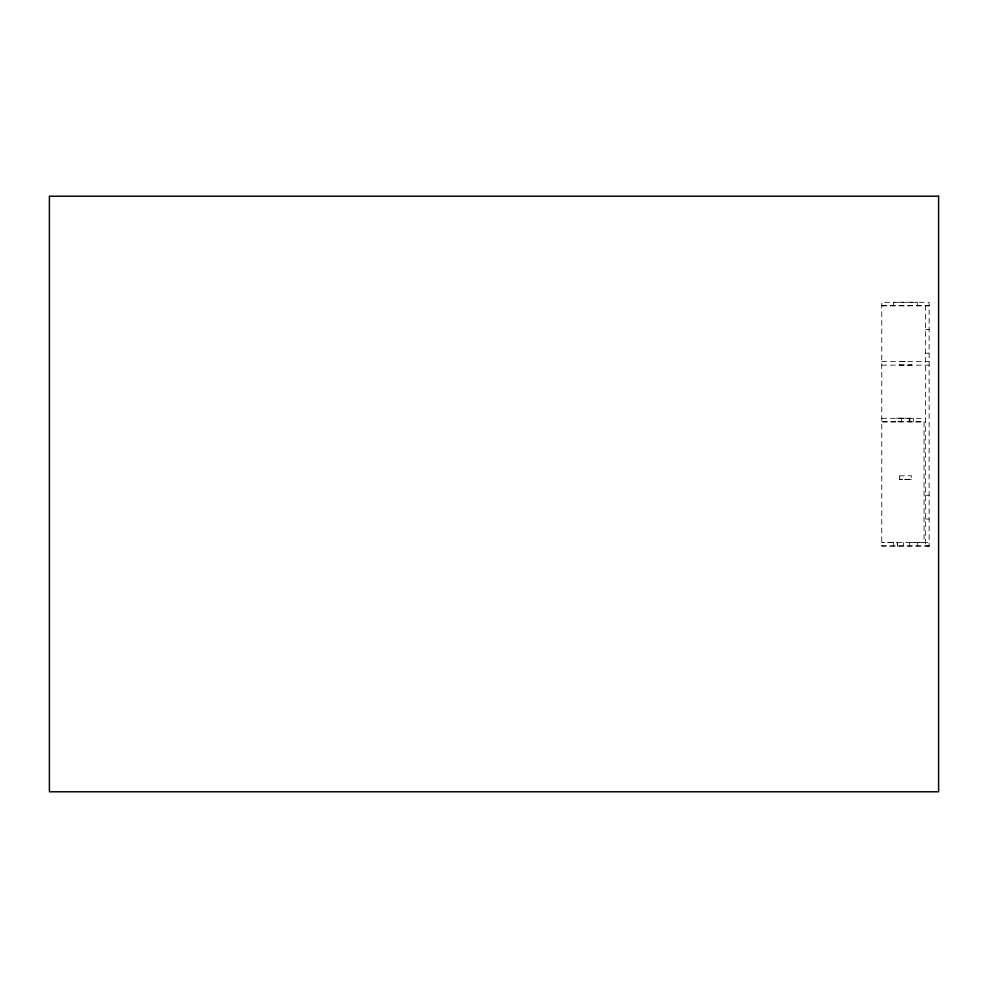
<?xml version="1.0" encoding="UTF-8"?>
<svg xmlns="http://www.w3.org/2000/svg" width="988" height="988" viewBox="0 0 988 988"><rect width="100%" height="100%" fill="white"/><g stroke="black" fill="none" stroke-linecap="round" stroke-linejoin="round"><path stroke-width="0.74" stroke-dasharray="4.94 3.71" d="M905.453 361.534L899.525 361.546L899.525 365.313L911.368 365.313L911.368 361.534M904.119 418.245L898.191 418.27L898.191 421.876M881.765 305.65L929.128 305.65M881.765 305.848L929.128 305.848M925.571 329.449L929.128 329.535M925.571 353.259L929.128 353.124M881.765 361.583L929.128 361.583M899.525 364.967L911.368 364.967M881.765 365.128L929.128 365.128M910.034 418.245L895.857 418.196L895.857 421.814L881.765 421.814M881.765 418.332L925.571 418.332M898.191 421.691L924.039 421.814L924.039 542.585L909.244 542.585L909.244 546.203M881.765 421.876L925.571 421.876M899.525 475.87L911.368 475.759L911.368 479.476L899.525 479.476L899.525 475.759M911.368 479.304L899.525 479.304L905.453 479.304M925.571 495.297L929.128 495.21M925.571 518.972L929.128 518.972M897.413 546.203L897.413 542.585L881.765 542.585L929.128 542.659M881.765 545.858L929.128 545.858M929.128 546.129L881.765 546.129L881.765 302.303L929.128 302.303L929.128 546.203L925.571 546.203L925.571 302.303M917.284 305.848L917.284 302.229L893.609 302.229L893.609 305.848M917.284 542.659L917.284 546.203M913.32 418.332L913.32 421.876M909.948 418.196L910.034 421.876M909.38 542.659L909.38 545.858M909.145 418.332L909.145 421.876M903.353 542.659L903.353 545.858M901.476 418.332L901.476 421.876M897.314 542.659L897.314 545.858M893.609 542.659L893.609 546.203"/><path stroke-width="1.48" d="M938.6 196.217L49.4 196.217L49.4 791.783L938.6 791.783L938.6 196.217"/></g></svg>
